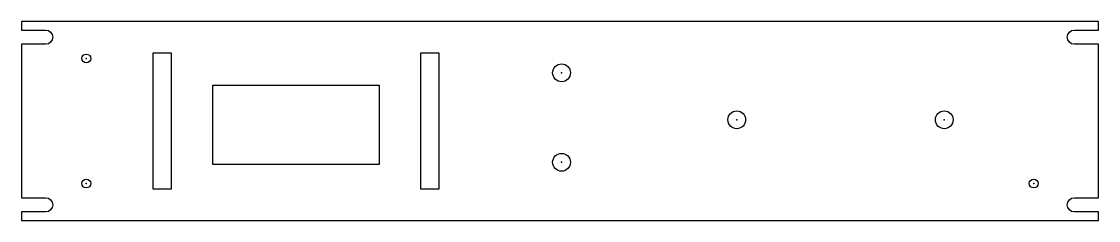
# Model space of a CAD drawing. Header units: millimetres. Extents: x -483 to 0, y -89 to 0.
import ezdxf

# ---------------------------------------------------------------- set-up
doc = ezdxf.new("R2010")
doc.units = ezdxf.units.MM
doc.layers.get('0').update_dxf_attribs({"linetype": 'CONTINUOUS'})

msp = doc.modelspace()

# ---------------------------------------------------------------- linework, layer by layer
msp.add_lwpolyline([(0, -88.9), (0, -85.09), (-10.795, -85.09, -1), (-10.795, -78.74), (0, -78.74), (0, -10.16), (-10.795, -10.16, -1), (-10.795, -3.81), (0, -3.81), (0, 0), (-482.6, 0), (-482.6, -3.81), (-471.805, -3.81, -1), (-471.805, -10.16), (-482.6, -10.16), (-482.6, -78.74), (-471.805, -78.74, -1), (-471.805, -85.09), (-482.6, -85.09), (-482.6, -88.9)], format="xyb", close=True)
for points in [[(-423.6, -14), (-415.6, -14), (-415.6, -74.9), (-423.6, -74.9)], [(-303.6, -14), (-295.6, -14), (-295.6, -74.9), (-303.6, -74.9)], [(-396.85, -28.4), (-322.35, -28.4), (-322.35, -63.9), (-396.85, -63.9)]]:
    msp.add_lwpolyline(points, close=True)
for centre, radius in [((-453.6, -16.5), 2), ((-240.6, -22.9), 3.988), ((-162.1, -43.9), 3.988), ((-69.1, -43.9), 3.988), ((-240.6, -62.9), 3.988), ((-453.6, -72.4), 2), ((-29, -72.4), 2)]:
    msp.add_circle(centre, radius)
for p in [(-453.6, -16.5), (-240.6, -22.9), (-162.1, -43.9), (-69.1, -43.9), (-240.6, -62.9), (-453.6, -72.4), (-29, -72.4)]:
    msp.add_point(p)

doc.saveas('drawing.dxf')
